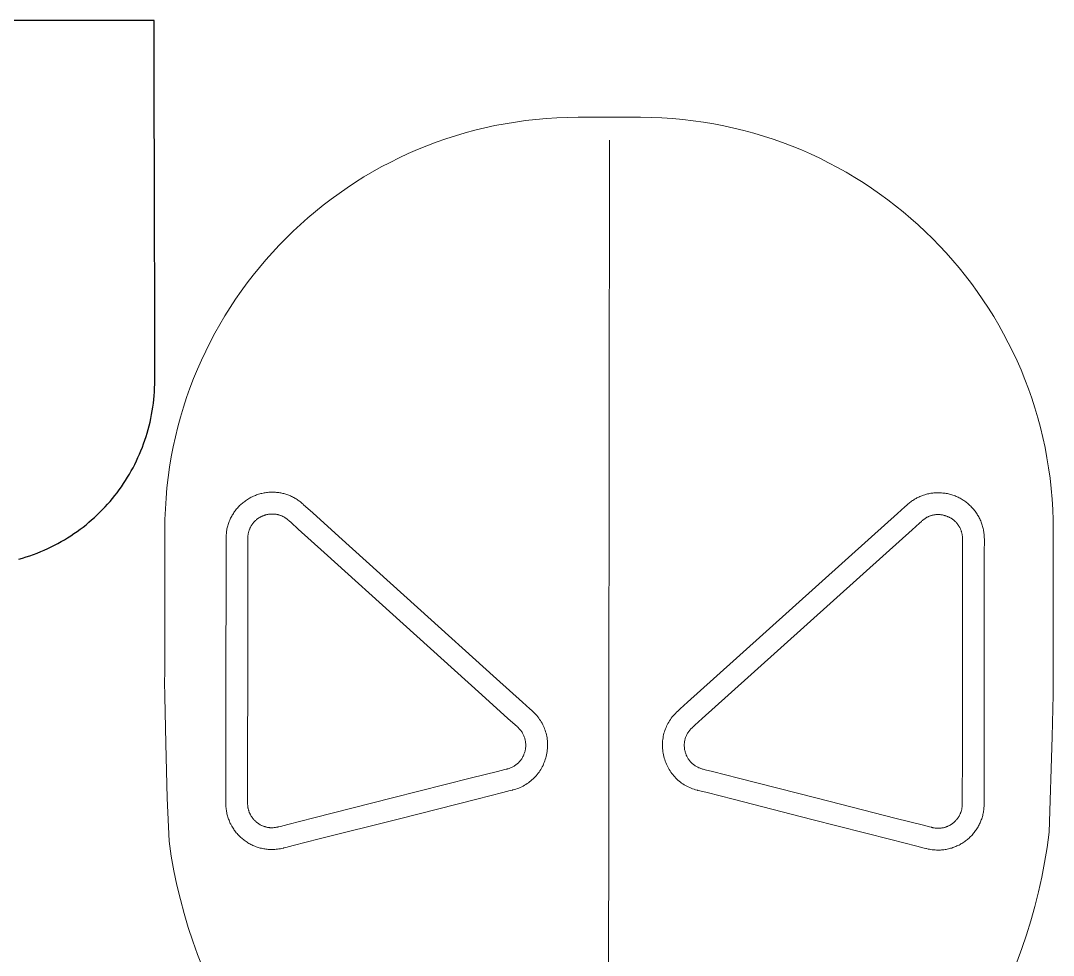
# Model space of a CAD drawing. Header units: inches. Extents: x 0 to 11, y 0 to 3.1.
# Drawn here: x 9.046 to 10.779, y 1.567 to 3.135 of the extents above; entities that cross this region are included whole.
import ezdxf

# ---------------------------------------------------------------- set-up
doc = ezdxf.new("R2010")
doc.units = ezdxf.units.IN
doc.header["$MEASUREMENT"] = 0
doc.layers.add('cut', color=18, linetype='Continuous', true_color=0x000000)
doc.layers.add('score', color=1, linetype='Continuous', true_color=0xff0000)

msp = doc.modelspace()

# ---------------------------------------------------------------- linework, layer by layer
at = {"layer": 'cut'}
msp.add_lwpolyline([(9.043, 2.2317), (9.0493, 2.2335), (9.0555, 2.2354), (9.0617, 2.2375), (9.0678, 2.2397), (9.0739, 2.242), (9.0799, 2.2444), (9.0858, 2.2469), (9.0916, 2.2495), (9.0974, 2.2523), (9.1031, 2.2552), (9.1087, 2.2581), (9.1143, 2.2612), (9.1197, 2.2644), (9.1251, 2.2677), (9.1305, 2.2711), (9.1357, 2.2746), (9.1409, 2.2782), (9.146, 2.2819), (9.151, 2.2857), (9.1559, 2.2896), (9.1607, 2.2936), (9.1654, 2.2977), (9.1701, 2.3018), (9.1747, 2.3061), (9.1792, 2.3105), (9.1835, 2.3149), (9.1878, 2.3194), (9.192, 2.324), (9.1962, 2.3287), (9.2002, 2.3335), (9.2041, 2.3383), (9.2079, 2.3432), (9.2116, 2.3482), (9.2152, 2.3533), (9.2188, 2.3585), (9.2222, 2.3637), (9.2255, 2.369), (9.2287, 2.3743), (9.2318, 2.3797), (9.2348, 2.3852), (9.2377, 2.3907), (9.2404, 2.3964), (9.2431, 2.402), (9.2457, 2.4077), (9.2481, 2.4135), (9.2504, 2.4194), (9.2526, 2.4252), (9.2547, 2.4312), (9.2567, 2.4372), (9.2585, 2.4432), (9.2603, 2.4493), (9.2619, 2.4554), (9.2634, 2.4616), (9.2647, 2.4678), (9.266, 2.4741), (9.2671, 2.4804), (9.2681, 2.4867), (9.2689, 2.4931), (9.2696, 2.4995), (9.2702, 2.5059), (9.2707, 2.5124), (9.271, 2.5189), (9.2712, 2.5255), (9.2713, 2.532), (9.2713, 2.532), (9.2713, 2.5321), (9.2713, 2.5325), (9.2713, 2.5337), (9.2712, 2.5388), (9.2712, 2.5579), (9.2711, 2.6262), (9.2706, 2.8334), (9.2702, 3.0406), (9.27, 3.1089), (9.27, 3.128), (9.27, 3.1331), (9.27, 3.1344), (9.27, 3.1347), (9.27, 3.1348), (9.27, 3.1348), (6.9728, 3.1348)], dxfattribs=at)
at = {"layer": 'cut', "lineweight": 9}
msp.add_lwpolyline([(9.3519, 1.5465), (9.3431, 1.5686), (9.335, 1.5911), (9.3274, 1.614), (9.3205, 1.6373), (9.3142, 1.6609), (9.3085, 1.6848), (9.3034, 1.7091), (9.299, 1.7337), (9.2953, 1.7586), (9.2923, 1.8309), (9.2897, 1.9226), (9.2881, 2.0014), (9.2878, 2.0258), (9.2878, 2.0325), (9.2878, 2.0335), (9.2879, 2.0342), (9.2879, 2.0345), (9.2879, 2.0346), (9.2879, 2.0347), (9.2879, 2.0347), (9.2879, 2.0348), (9.2879, 2.0348), (9.288, 2.0348), (9.288, 2.0348), (9.288, 2.0349), (9.288, 2.035), (9.288, 2.0355), (9.288, 2.0376), (9.288, 2.0454), (9.288, 2.0732), (9.288, 2.1576), (9.2881, 2.2421), (9.2881, 2.2699), (9.2881, 2.2777), (9.2881, 2.2797), (9.2881, 2.2803), (9.2881, 2.2804), (9.2881, 2.2804), (9.2881, 2.2804), (9.2884, 2.2983), (9.289, 2.3161), (9.2902, 2.3338), (9.2917, 2.3513), (9.2937, 2.3687), (9.2962, 2.386), (9.299, 2.4031), (9.3023, 2.4201), (9.306, 2.4369), (9.3101, 2.4536), (9.3145, 2.4701), (9.3194, 2.4865), (9.3247, 2.5026), (9.3303, 2.5186), (9.3364, 2.5345), (9.3428, 2.5501), (9.3495, 2.5655), (9.3567, 2.5808), (9.3642, 2.5958), (9.372, 2.6106), (9.3802, 2.6252), (9.3887, 2.6396), (9.3976, 2.6538), (9.4068, 2.6677), (9.4163, 2.6814), (9.4261, 2.6949), (9.4362, 2.7081), (9.4467, 2.721), (9.4574, 2.7337), (9.4685, 2.7462), (9.4798, 2.7583), (9.4915, 2.7702), (9.5034, 2.7818), (9.5155, 2.7931), (9.528, 2.8041), (9.5407, 2.8149), (9.5537, 2.8253), (9.5669, 2.8354), (9.5804, 2.8452), (9.5941, 2.8547), (9.608, 2.8639), (9.6222, 2.8727), (9.6366, 2.8812), (9.6512, 2.8894), (9.6661, 2.8972), (9.6811, 2.9046), (9.6964, 2.9118), (9.7118, 2.9185), (9.7275, 2.9249), (9.7433, 2.9309), (9.7593, 2.9365), (9.7755, 2.9417), (9.7919, 2.9466), (9.8084, 2.9511), (9.8251, 2.9551), (9.8419, 2.9588), (9.8589, 2.962), (9.8761, 2.9648), (9.8933, 2.9672), (9.9107, 2.9692), (9.9283, 2.9708), (9.9459, 2.9719), (9.9637, 2.9725), (9.9816, 2.9727), (9.9816, 2.9727), (9.9816, 2.9727), (9.9817, 2.9727), (9.9819, 2.9727), (9.9828, 2.9727), (9.9861, 2.9727), (9.9979, 2.9727), (10.0339, 2.9727), (10.0699, 2.9727), (10.0817, 2.9727), (10.0851, 2.9727), (10.0859, 2.9727), (10.0862, 2.9727), (10.0862, 2.9727), (10.0862, 2.9727), (10.0862, 2.9727), (10.1041, 2.9724), (10.1219, 2.9717), (10.1396, 2.9706), (10.1571, 2.969), (10.1745, 2.967), (10.1918, 2.9646), (10.2089, 2.9617), (10.2259, 2.9585), (10.2427, 2.9548), (10.2594, 2.9507), (10.2759, 2.9462), (10.2923, 2.9413), (10.3084, 2.9361), (10.3244, 2.9304), (10.3403, 2.9244), (10.3559, 2.918), (10.3713, 2.9112), (10.3866, 2.9041), (10.4016, 2.8966), (10.4164, 2.8887), (10.431, 2.8806), (10.4454, 2.872), (10.4596, 2.8632), (10.4735, 2.854), (10.4872, 2.8445), (10.5007, 2.8346), (10.5139, 2.8245), (10.5268, 2.8141), (10.5395, 2.8033), (10.552, 2.7923), (10.5641, 2.7809), (10.576, 2.7693), (10.5876, 2.7574), (10.5989, 2.7452), (10.6099, 2.7328), (10.6207, 2.7201), (10.6311, 2.7071), (10.6412, 2.6939), (10.651, 2.6804), (10.6605, 2.6667), (10.6697, 2.6527), (10.6785, 2.6386), (10.687, 2.6242), (10.6952, 2.6095), (10.703, 2.5947), (10.7105, 2.5797), (10.7176, 2.5644), (10.7243, 2.549), (10.7307, 2.5333), (10.7367, 2.5175), (10.7423, 2.5015), (10.7475, 2.4853), (10.7524, 2.4689), (10.7569, 2.4524), (10.7609, 2.4357), (10.7646, 2.4189), (10.7678, 2.4019), (10.7706, 2.3847), (10.773, 2.3675), (10.775, 2.3501), (10.7766, 2.3325), (10.7777, 2.3149), (10.7783, 2.2971), (10.7785, 2.2792), (10.7785, 2.2792), (10.7785, 2.2792), (10.7785, 2.279), (10.7785, 2.2785), (10.7785, 2.2765), (10.7785, 2.2687), (10.7785, 2.2408), (10.7784, 2.1564), (10.7783, 2.072), (10.7783, 2.0441), (10.7782, 2.0363), (10.7782, 2.0343), (10.7782, 2.0338), (10.7782, 2.0336), (10.7782, 2.0336), (10.7782, 2.0336), (10.7783, 2.0336), (10.7783, 2.0336), (10.7783, 2.0335), (10.7783, 2.0335), (10.7783, 2.0334), (10.7783, 2.0333), (10.7783, 2.0331), (10.7784, 2.0324), (10.7784, 2.0316), (10.7784, 2.0257), (10.7781, 2.0044), (10.7767, 1.9341), (10.7713, 1.774), (10.768, 1.7484), (10.7639, 1.7232), (10.7592, 1.6983), (10.7538, 1.6737), (10.7477, 1.6494), (10.741, 1.6255), (10.7337, 1.602), (10.7257, 1.5789), (10.7171, 1.5561)], dxfattribs=at)
at = {"layer": 'score', "color": 1, "lineweight": 9, "true_color": 0xff0000}
msp.add_lwpolyline([(10.0339, 2.9346), (10.033, 1.9374), (10.0325, 1.3812), (10.0324, 1.2037), (10.0323, 1.1546), (10.0323, 1.1417), (10.0323, 1.1384), (10.0323, 1.1376), (10.0323, 1.1374), (10.0323, 1.1373)], dxfattribs=at)
for points in [[(9.3904, 1.8223), (9.3904, 1.8203), (9.3905, 1.8183), (9.3906, 1.8163), (9.3908, 1.8144), (9.391, 1.8124), (9.3913, 1.8105), (9.3916, 1.8086), (9.392, 1.8067), (9.3924, 1.8048), (9.3928, 1.8029), (9.3933, 1.8011), (9.3939, 1.7993), (9.3945, 1.7975), (9.3951, 1.7957), (9.3958, 1.7939), (9.3965, 1.7922), (9.3972, 1.7904), (9.398, 1.7887), (9.3989, 1.7871), (9.3997, 1.7854), (9.4006, 1.7838), (9.4016, 1.7822), (9.4026, 1.7806), (9.4036, 1.779), (9.4047, 1.7775), (9.4058, 1.776), (9.4069, 1.7745), (9.408, 1.7731), (9.4092, 1.7716), (9.4105, 1.7703), (9.4117, 1.7689), (9.413, 1.7676), (9.4144, 1.7663), (9.4157, 1.765), (9.4171, 1.7638), (9.4185, 1.7626), (9.42, 1.7614), (9.4214, 1.7603), (9.4229, 1.7592), (9.4245, 1.7581), (9.426, 1.7571), (9.4276, 1.7561), (9.4292, 1.7552), (9.4308, 1.7542), (9.4325, 1.7534), (9.4342, 1.7525), (9.4359, 1.7517), (9.4376, 1.751), (9.4393, 1.7503), (9.4411, 1.7496), (9.4429, 1.749), (9.4447, 1.7484), (9.4465, 1.7478), (9.4483, 1.7473), (9.4502, 1.7469), (9.4521, 1.7465), (9.454, 1.7461), (9.4559, 1.7458), (9.4578, 1.7455), (9.4597, 1.7453), (9.4617, 1.7451), (9.4636, 1.745), (9.4656, 1.7449), (9.4676, 1.7449), (9.47, 1.7449), (9.4724, 1.745), (9.4748, 1.7452), (9.4772, 1.7455), (9.4796, 1.7458), (9.482, 1.7462), (9.4844, 1.7467), (9.4867, 1.7473), (9.4867, 1.7473), (9.4868, 1.7473), (9.487, 1.7473), (9.4878, 1.7475), (9.4911, 1.7484), (9.5033, 1.7515), (9.5469, 1.7625), (9.6793, 1.796), (9.8116, 1.8295), (9.8553, 1.8405), (9.8675, 1.8436), (9.8707, 1.8444), (9.8715, 1.8446), (9.8717, 1.8447), (9.8718, 1.8447), (9.8718, 1.8447), (9.8744, 1.8454), (9.877, 1.8462), (9.8795, 1.8471), (9.882, 1.848), (9.8844, 1.849), (9.8868, 1.8501), (9.8891, 1.8513), (9.8914, 1.8526), (9.8936, 1.8539), (9.8958, 1.8553), (9.8979, 1.8567), (9.9, 1.8582), (9.902, 1.8598), (9.904, 1.8615), (9.9059, 1.8632), (9.9077, 1.865), (9.9095, 1.8668), (9.9112, 1.8687), (9.9128, 1.8707), (9.9144, 1.8727), (9.9159, 1.8748), (9.9174, 1.8769), (9.9188, 1.8791), (9.9201, 1.8813), (9.9213, 1.8836), (9.9225, 1.886), (9.9235, 1.8884), (9.9245, 1.8908), (9.9255, 1.8933), (9.9263, 1.8958), (9.9271, 1.8984), (9.9278, 1.901), (9.9284, 1.9037), (9.9289, 1.9063), (9.9293, 1.909), (9.9297, 1.9116), (9.9299, 1.9142), (9.9301, 1.9168), (9.9302, 1.9195), (9.9301, 1.9221), (9.93, 1.9247), (9.9298, 1.9272), (9.9296, 1.9298), (9.9292, 1.9323), (9.9287, 1.9349), (9.9282, 1.9374), (9.9276, 1.9399), (9.9269, 1.9423), (9.9261, 1.9448), (9.9252, 1.9472), (9.9243, 1.9495), (9.9232, 1.9519), (9.9221, 1.9542), (9.9209, 1.9565), (9.9196, 1.9587), (9.9183, 1.961), (9.9168, 1.9631), (9.9153, 1.9653), (9.9137, 1.9673), (9.912, 1.9694), (9.9103, 1.9714), (9.9084, 1.9733), (9.9065, 1.9752), (9.9046, 1.9771), (9.9045, 1.9771), (9.9045, 1.9772), (9.9043, 1.9773), (9.9035, 1.9781), (9.9002, 1.981), (9.888, 1.992), (9.8445, 2.0313), (9.7122, 2.1506), (9.58, 2.2699), (9.5364, 2.3092), (9.5242, 2.3202), (9.521, 2.3231), (9.5202, 2.3239), (9.52, 2.3241), (9.5199, 2.3241), (9.5199, 2.3241), (9.5185, 2.3253), (9.5172, 2.3265), (9.5158, 2.3277), (9.5143, 2.3288), (9.5129, 2.3298), (9.5114, 2.3308), (9.51, 2.3318), (9.5085, 2.3328), (9.507, 2.3337), (9.5054, 2.3346), (9.5039, 2.3354), (9.5023, 2.3362), (9.5008, 2.337), (9.4992, 2.3377), (9.4976, 2.3384), (9.496, 2.339), (9.4943, 2.3396), (9.4927, 2.3402), (9.491, 2.3407), (9.4894, 2.3412), (9.4877, 2.3417), (9.486, 2.3421), (9.4843, 2.3425), (9.4826, 2.3428), (9.4809, 2.3431), (9.4791, 2.3434), (9.4774, 2.3436), (9.4756, 2.3438), (9.4739, 2.3439), (9.4721, 2.344), (9.4703, 2.3441), (9.4685, 2.3441), (9.4665, 2.3441), (9.4645, 2.344), (9.4625, 2.3439), (9.4606, 2.3437), (9.4586, 2.3435), (9.4567, 2.3432), (9.4548, 2.3429), (9.4529, 2.3425), (9.451, 2.3421), (9.4491, 2.3417), (9.4473, 2.3412), (9.4454, 2.3406), (9.4436, 2.34), (9.4418, 2.3394), (9.4401, 2.3387), (9.4383, 2.338), (9.4366, 2.3373), (9.4349, 2.3365), (9.4332, 2.3356), (9.4315, 2.3348), (9.4299, 2.3339), (9.4283, 2.3329), (9.4267, 2.3319), (9.4251, 2.3309), (9.4236, 2.3298), (9.4221, 2.3287), (9.4206, 2.3276), (9.4191, 2.3264), (9.4177, 2.3252), (9.4163, 2.324), (9.415, 2.3228), (9.4136, 2.3215), (9.4123, 2.3201), (9.4111, 2.3188), (9.4098, 2.3174), (9.4086, 2.316), (9.4074, 2.3145), (9.4063, 2.313), (9.4052, 2.3115), (9.4041, 2.31), (9.4031, 2.3085), (9.4021, 2.3069), (9.4012, 2.3053), (9.4003, 2.3036), (9.3994, 2.302), (9.3985, 2.3003), (9.3977, 2.2986), (9.397, 2.2969), (9.3963, 2.2951), (9.3956, 2.2934), (9.395, 2.2916), (9.3944, 2.2898), (9.3938, 2.2879), (9.3933, 2.2861), (9.3929, 2.2842), (9.3924, 2.2824), (9.3921, 2.2805), (9.3918, 2.2785), (9.3915, 2.2766), (9.3913, 2.2747), (9.3911, 2.2727), (9.391, 2.2707), (9.3909, 2.2688), (9.3908, 2.2668), (9.3908, 2.2667), (9.3908, 2.2667), (9.3908, 2.2664), (9.3908, 2.2655), (9.3908, 2.2618), (9.3908, 2.2477), (9.3908, 2.1973), (9.3906, 2.0445), (9.3905, 1.8917), (9.3904, 1.8414), (9.3904, 1.8273), (9.3904, 1.8235), (9.3904, 1.8226), (9.3904, 1.8224), (9.3904, 1.8223)], [(10.5852, 1.744), (10.5872, 1.744), (10.5892, 1.744), (10.5911, 1.7442), (10.5931, 1.7443), (10.595, 1.7446), (10.5969, 1.7448), (10.5988, 1.7451), (10.6007, 1.7455), (10.6026, 1.7459), (10.6045, 1.7464), (10.6063, 1.7469), (10.6081, 1.7474), (10.6099, 1.748), (10.6117, 1.7486), (10.6135, 1.7493), (10.6152, 1.75), (10.6169, 1.7508), (10.6186, 1.7516), (10.6203, 1.7524), (10.622, 1.7533), (10.6236, 1.7542), (10.6252, 1.7551), (10.6268, 1.7561), (10.6283, 1.7571), (10.6299, 1.7582), (10.6314, 1.7593), (10.6328, 1.7604), (10.6343, 1.7616), (10.6357, 1.7628), (10.6371, 1.764), (10.6385, 1.7653), (10.6398, 1.7666), (10.6411, 1.7679), (10.6423, 1.7692), (10.6436, 1.7706), (10.6448, 1.772), (10.6459, 1.7735), (10.6471, 1.775), (10.6482, 1.7765), (10.6492, 1.778), (10.6502, 1.7795), (10.6512, 1.7811), (10.6522, 1.7827), (10.6531, 1.7844), (10.654, 1.786), (10.6548, 1.7877), (10.6556, 1.7894), (10.6564, 1.7911), (10.6571, 1.7928), (10.6577, 1.7946), (10.6584, 1.7964), (10.659, 1.7982), (10.6595, 1.8), (10.66, 1.8019), (10.6605, 1.8037), (10.6609, 1.8056), (10.6612, 1.8075), (10.6616, 1.8094), (10.6618, 1.8113), (10.6621, 1.8133), (10.6622, 1.8152), (10.6624, 1.8172), (10.6624, 1.8191), (10.6625, 1.8211), (10.6625, 1.8212), (10.6625, 1.8212), (10.6625, 1.8215), (10.6625, 1.8224), (10.6625, 1.8261), (10.6625, 1.8402), (10.6625, 1.8906), (10.6626, 2.0434), (10.6627, 2.1962), (10.6627, 2.2465), (10.6628, 2.2606), (10.6628, 2.2644), (10.6628, 2.2653), (10.6628, 2.2656), (10.6628, 2.2656), (10.6628, 2.2656), (10.6627, 2.2676), (10.6627, 2.2696), (10.6625, 2.2716), (10.6624, 2.2735), (10.6621, 2.2755), (10.6619, 2.2774), (10.6616, 2.2793), (10.6612, 2.2812), (10.6608, 2.2831), (10.6603, 2.285), (10.6598, 2.2868), (10.6593, 2.2886), (10.6587, 2.2904), (10.6581, 2.2922), (10.6574, 2.294), (10.6567, 2.2958), (10.6559, 2.2975), (10.6551, 2.2992), (10.6543, 2.3009), (10.6534, 2.3025), (10.6525, 2.3042), (10.6515, 2.3058), (10.6506, 2.3074), (10.6495, 2.3089), (10.6485, 2.3105), (10.6474, 2.312), (10.6462, 2.3134), (10.6451, 2.3149), (10.6439, 2.3163), (10.6426, 2.3177), (10.6414, 2.3191), (10.6401, 2.3204), (10.6387, 2.3217), (10.6374, 2.323), (10.636, 2.3242), (10.6345, 2.3254), (10.6331, 2.3266), (10.6316, 2.3277), (10.6301, 2.3288), (10.6286, 2.3299), (10.627, 2.3309), (10.6254, 2.3319), (10.6238, 2.3328), (10.6222, 2.3338), (10.6205, 2.3346), (10.6188, 2.3355), (10.6171, 2.3363), (10.6154, 2.337), (10.6136, 2.3377), (10.6119, 2.3384), (10.6101, 2.3391), (10.6083, 2.3396), (10.6064, 2.3402), (10.6046, 2.3407), (10.6027, 2.3412), (10.6008, 2.3416), (10.5989, 2.3419), (10.597, 2.3423), (10.5951, 2.3425), (10.5931, 2.3427), (10.5911, 2.3429), (10.5892, 2.3431), (10.5872, 2.3431), (10.5852, 2.3432), (10.5834, 2.3431), (10.5816, 2.3431), (10.5798, 2.343), (10.5781, 2.3428), (10.5763, 2.3426), (10.5746, 2.3424), (10.5728, 2.3422), (10.5711, 2.3419), (10.5694, 2.3415), (10.5677, 2.3411), (10.566, 2.3407), (10.5643, 2.3403), (10.5627, 2.3398), (10.561, 2.3393), (10.5594, 2.3387), (10.5577, 2.3381), (10.5561, 2.3374), (10.5545, 2.3367), (10.5529, 2.336), (10.5514, 2.3353), (10.5498, 2.3345), (10.5482, 2.3336), (10.5467, 2.3328), (10.5452, 2.3319), (10.5437, 2.3309), (10.5422, 2.3299), (10.5408, 2.3289), (10.5393, 2.3279), (10.5379, 2.3268), (10.5365, 2.3256), (10.5351, 2.3245), (10.5337, 2.3233), (10.5337, 2.3233), (10.5337, 2.3232), (10.5335, 2.323), (10.5326, 2.3223), (10.5294, 2.3194), (10.5172, 2.3084), (10.4735, 2.2691), (10.3411, 2.15), (10.2087, 2.0309), (10.165, 1.9917), (10.1528, 1.9807), (10.1496, 1.9778), (10.1488, 1.977), (10.1486, 1.9769), (10.1485, 1.9768), (10.1485, 1.9768), (10.1465, 1.975), (10.1446, 1.9731), (10.1428, 1.9711), (10.141, 1.9691), (10.1393, 1.9671), (10.1377, 1.965), (10.1362, 1.9629), (10.1348, 1.9608), (10.1334, 1.9585), (10.1321, 1.9563), (10.1309, 1.954), (10.1298, 1.9517), (10.1288, 1.9494), (10.1278, 1.947), (10.1269, 1.9446), (10.1261, 1.9422), (10.1254, 1.9397), (10.1248, 1.9372), (10.1243, 1.9347), (10.1238, 1.9322), (10.1234, 1.9296), (10.1232, 1.9271), (10.123, 1.9245), (10.1228, 1.9219), (10.1228, 1.9193), (10.1229, 1.9167), (10.1231, 1.9141), (10.1233, 1.9114), (10.1236, 1.9088), (10.1241, 1.9062), (10.1246, 1.9035), (10.1252, 1.9009), (10.1259, 1.8983), (10.1266, 1.8957), (10.1275, 1.8931), (10.1284, 1.8906), (10.1294, 1.8882), (10.1305, 1.8858), (10.1317, 1.8834), (10.1329, 1.8811), (10.1342, 1.8789), (10.1356, 1.8767), (10.137, 1.8746), (10.1385, 1.8725), (10.1401, 1.8705), (10.1417, 1.8685), (10.1434, 1.8666), (10.1452, 1.8647), (10.147, 1.8629), (10.1489, 1.8612), (10.1509, 1.8596), (10.1529, 1.858), (10.155, 1.8564), (10.1571, 1.855), (10.1593, 1.8536), (10.1615, 1.8523), (10.1638, 1.851), (10.1661, 1.8499), (10.1685, 1.8488), (10.1709, 1.8477), (10.1734, 1.8468), (10.1759, 1.8459), (10.1785, 1.8451), (10.1811, 1.8444), (10.1811, 1.8444), (10.1812, 1.8444), (10.1814, 1.8443), (10.1822, 1.8441), (10.1854, 1.8433), (10.1976, 1.8402), (10.2412, 1.8291), (10.3735, 1.7953), (10.5058, 1.7616), (10.5494, 1.7505), (10.5616, 1.7474), (10.5648, 1.7466), (10.5657, 1.7463), (10.5659, 1.7463), (10.5659, 1.7463), (10.5659, 1.7463), (10.5683, 1.7457), (10.5707, 1.7452), (10.5731, 1.7448), (10.5755, 1.7445), (10.5779, 1.7443), (10.5804, 1.7441), (10.5828, 1.744)], [(9.4274, 2.2667), (9.4274, 2.2679), (9.4275, 2.2691), (9.4275, 2.2702), (9.4276, 2.2714), (9.4278, 2.2725), (9.4279, 2.2736), (9.4281, 2.2747), (9.4283, 2.2758), (9.4286, 2.2769), (9.4288, 2.2779), (9.4291, 2.2789), (9.4294, 2.28), (9.4298, 2.281), (9.4302, 2.2819), (9.4305, 2.2829), (9.431, 2.2839), (9.4314, 2.2848), (9.4319, 2.2857), (9.4323, 2.2866), (9.4328, 2.2875), (9.4334, 2.2884), (9.4339, 2.2892), (9.4345, 2.29), (9.4351, 2.2908), (9.4357, 2.2916), (9.4363, 2.2924), (9.4369, 2.2932), (9.4376, 2.2939), (9.4382, 2.2946), (9.4389, 2.2953), (9.4396, 2.296), (9.4404, 2.2967), (9.4411, 2.2973), (9.4418, 2.298), (9.4426, 2.2986), (9.4434, 2.2992), (9.4442, 2.2997), (9.445, 2.3003), (9.4458, 2.3008), (9.4466, 2.3013), (9.4475, 2.3018), (9.4483, 2.3023), (9.4492, 2.3028), (9.45, 2.3032), (9.4509, 2.3036), (9.4518, 2.304), (9.4527, 2.3044), (9.4536, 2.3047), (9.4545, 2.3051), (9.4554, 2.3054), (9.4563, 2.3057), (9.4572, 2.3059), (9.4582, 2.3062), (9.4591, 2.3064), (9.46, 2.3066), (9.461, 2.3068), (9.4619, 2.307), (9.4629, 2.3071), (9.4638, 2.3072), (9.4648, 2.3073), (9.4657, 2.3074), (9.4667, 2.3075), (9.4676, 2.3075), (9.4686, 2.3075), (9.4695, 2.3075), (9.4704, 2.3075), (9.4713, 2.3074), (9.4722, 2.3074), (9.4731, 2.3073), (9.474, 2.3072), (9.4749, 2.307), (9.4758, 2.3069), (9.4767, 2.3067), (9.4776, 2.3065), (9.4785, 2.3063), (9.4794, 2.306), (9.4802, 2.3058), (9.4811, 2.3055), (9.482, 2.3052), (9.4828, 2.3049), (9.4836, 2.3045), (9.4845, 2.3042), (9.4853, 2.3038), (9.4861, 2.3034), (9.487, 2.3029), (9.4878, 2.3025), (9.4886, 2.302), (9.4894, 2.3015), (9.4902, 2.301), (9.4909, 2.3005), (9.4917, 2.3), (9.4925, 2.2994), (9.4932, 2.2988), (9.494, 2.2982), (9.4947, 2.2976), (9.4955, 2.297), (9.4955, 2.297), (9.4955, 2.2969), (9.4957, 2.2967), (9.4966, 2.296), (9.4998, 2.2931), (9.512, 2.2821), (9.5556, 2.2427), (9.6878, 2.1235), (9.82, 2.0042), (9.8636, 1.9648), (9.8758, 1.9538), (9.879, 1.9509), (9.8798, 1.9502), (9.8801, 1.95), (9.8801, 1.9499), (9.8801, 1.9499), (9.8812, 1.9489), (9.8822, 1.9479), (9.8831, 1.9469), (9.884, 1.9458), (9.8849, 1.9448), (9.8858, 1.9437), (9.8866, 1.9425), (9.8873, 1.9414), (9.888, 1.9402), (9.8887, 1.939), (9.8893, 1.9378), (9.8899, 1.9366), (9.8905, 1.9354), (9.891, 1.9341), (9.8914, 1.9329), (9.8918, 1.9316), (9.8922, 1.9303), (9.8926, 1.929), (9.8928, 1.9277), (9.8931, 1.9263), (9.8933, 1.925), (9.8934, 1.9236), (9.8935, 1.9223), (9.8936, 1.9209), (9.8936, 1.9196), (9.8936, 1.9182), (9.8935, 1.9168), (9.8934, 1.9154), (9.8932, 1.914), (9.893, 1.9126), (9.8927, 1.9113), (9.8924, 1.9099), (9.892, 1.9085), (9.8916, 1.9071), (9.8911, 1.9058), (9.8906, 1.9045), (9.8901, 1.9032), (9.8895, 1.9019), (9.8889, 1.9007), (9.8883, 1.8994), (9.8876, 1.8983), (9.8868, 1.8971), (9.8861, 1.896), (9.8853, 1.8949), (9.8844, 1.8938), (9.8836, 1.8928), (9.8827, 1.8918), (9.8817, 1.8908), (9.8808, 1.8899), (9.8798, 1.8889), (9.8788, 1.8881), (9.8777, 1.8872), (9.8766, 1.8864), (9.8755, 1.8857), (9.8743, 1.8849), (9.8732, 1.8842), (9.872, 1.8836), (9.8707, 1.883), (9.8695, 1.8824), (9.8682, 1.8818), (9.8669, 1.8813), (9.8656, 1.8809), (9.8642, 1.8804), (9.8628, 1.8801), (9.8628, 1.8801), (9.8628, 1.88), (9.8626, 1.88), (9.8617, 1.8798), (9.8585, 1.879), (9.8463, 1.8759), (9.8027, 1.8648), (9.6703, 1.8313), (9.5379, 1.7978), (9.4943, 1.7868), (9.4821, 1.7837), (9.4789, 1.7829), (9.478, 1.7827), (9.4778, 1.7826), (9.4778, 1.7826), (9.4778, 1.7826), (9.4765, 1.7823), (9.4752, 1.7821), (9.4739, 1.7819), (9.4727, 1.7817), (9.4714, 1.7816), (9.4701, 1.7815), (9.4689, 1.7814), (9.4677, 1.7814), (9.4666, 1.7814), (9.4656, 1.7815), (9.4645, 1.7815), (9.4635, 1.7816), (9.4625, 1.7817), (9.4615, 1.7819), (9.4605, 1.782), (9.4595, 1.7822), (9.4585, 1.7825), (9.4575, 1.7827), (9.4566, 1.783), (9.4556, 1.7832), (9.4546, 1.7835), (9.4537, 1.7839), (9.4528, 1.7842), (9.4519, 1.7846), (9.451, 1.785), (9.4501, 1.7854), (9.4492, 1.7859), (9.4483, 1.7863), (9.4475, 1.7868), (9.4466, 1.7873), (9.4458, 1.7878), (9.445, 1.7884), (9.4442, 1.7889), (9.4434, 1.7895), (9.4426, 1.7901), (9.4418, 1.7907), (9.4411, 1.7913), (9.4403, 1.792), (9.4396, 1.7927), (9.4389, 1.7934), (9.4383, 1.7941), (9.4376, 1.7948), (9.4369, 1.7955), (9.4363, 1.7963), (9.4357, 1.797), (9.4351, 1.7978), (9.4345, 1.7986), (9.434, 1.7994), (9.4334, 1.8002), (9.4329, 1.801), (9.4324, 1.8019), (9.4319, 1.8028), (9.4315, 1.8036), (9.431, 1.8045), (9.4306, 1.8054), (9.4302, 1.8063), (9.4298, 1.8072), (9.4295, 1.8082), (9.4291, 1.8091), (9.4288, 1.8101), (9.4285, 1.811), (9.4283, 1.812), (9.428, 1.813), (9.4278, 1.814), (9.4276, 1.815), (9.4275, 1.816), (9.4273, 1.817), (9.4272, 1.818), (9.4271, 1.8191), (9.427, 1.8201), (9.427, 1.8212), (9.427, 1.8222), (9.427, 1.8222), (9.427, 1.8223), (9.427, 1.8225), (9.427, 1.8235), (9.427, 1.8272), (9.427, 1.8413), (9.427, 1.8917), (9.4272, 2.0445), (9.4273, 2.1973), (9.4274, 2.2476), (9.4274, 2.2617), (9.4274, 2.2654), (9.4274, 2.2664), (9.4274, 2.2666), (9.4274, 2.2667)], [(10.5851, 2.3066), (10.5861, 2.3066), (10.587, 2.3066), (10.588, 2.3065), (10.5889, 2.3064), (10.5899, 2.3063), (10.5908, 2.3062), (10.5917, 2.306), (10.5927, 2.3059), (10.5936, 2.3057), (10.5945, 2.3055), (10.5955, 2.3052), (10.5964, 2.305), (10.5973, 2.3047), (10.5982, 2.3044), (10.5991, 2.3041), (10.6, 2.3038), (10.6009, 2.3034), (10.6018, 2.303), (10.6027, 2.3026), (10.6036, 2.3022), (10.6044, 2.3018), (10.6053, 2.3013), (10.6061, 2.3009), (10.607, 2.3004), (10.6078, 2.2998), (10.6086, 2.2993), (10.6094, 2.2988), (10.6102, 2.2982), (10.611, 2.2976), (10.6117, 2.297), (10.6125, 2.2963), (10.6132, 2.2957), (10.6139, 2.295), (10.6146, 2.2943), (10.6153, 2.2936), (10.616, 2.2929), (10.6166, 2.2922), (10.6173, 2.2914), (10.6179, 2.2906), (10.6185, 2.2898), (10.6191, 2.289), (10.6197, 2.2882), (10.6202, 2.2873), (10.6207, 2.2865), (10.6212, 2.2856), (10.6217, 2.2847), (10.6222, 2.2838), (10.6226, 2.2828), (10.623, 2.2819), (10.6234, 2.2809), (10.6238, 2.2799), (10.6241, 2.2789), (10.6244, 2.2779), (10.6247, 2.2769), (10.625, 2.2758), (10.6253, 2.2748), (10.6255, 2.2737), (10.6257, 2.2726), (10.6258, 2.2715), (10.626, 2.2704), (10.6261, 2.2692), (10.6261, 2.2681), (10.6262, 2.2669), (10.6262, 2.2657), (10.6262, 2.2657), (10.6262, 2.2656), (10.6262, 2.2654), (10.6262, 2.2644), (10.6262, 2.2607), (10.6262, 2.2466), (10.6261, 2.1962), (10.626, 2.0434), (10.6259, 1.8906), (10.6258, 1.8403), (10.6258, 1.8262), (10.6258, 1.8225), (10.6258, 1.8215), (10.6258, 1.8213), (10.6258, 1.8212), (10.6258, 1.8212), (10.6258, 1.8201), (10.6257, 1.8191), (10.6257, 1.8181), (10.6256, 1.817), (10.6255, 1.816), (10.6253, 1.815), (10.6252, 1.814), (10.625, 1.813), (10.6248, 1.812), (10.6245, 1.811), (10.6243, 1.8101), (10.624, 1.8091), (10.6237, 1.8082), (10.6233, 1.8072), (10.623, 1.8063), (10.6226, 1.8054), (10.6222, 1.8045), (10.6218, 1.8036), (10.6213, 1.8027), (10.6209, 1.8018), (10.6204, 1.801), (10.6199, 1.8001), (10.6194, 1.7993), (10.6188, 1.7985), (10.6183, 1.7976), (10.6177, 1.7969), (10.6171, 1.7961), (10.6165, 1.7953), (10.6159, 1.7946), (10.6152, 1.7938), (10.6146, 1.7931), (10.6139, 1.7924), (10.6132, 1.7917), (10.6125, 1.7911), (10.6117, 1.7904), (10.611, 1.7898), (10.6102, 1.7892), (10.6094, 1.7886), (10.6087, 1.788), (10.6078, 1.7874), (10.607, 1.7869), (10.6062, 1.7864), (10.6053, 1.7859), (10.6045, 1.7854), (10.6036, 1.7849), (10.6027, 1.7845), (10.6018, 1.7841), (10.6009, 1.7837), (10.6, 1.7833), (10.5991, 1.7829), (10.5981, 1.7826), (10.5972, 1.7823), (10.5962, 1.782), (10.5953, 1.7818), (10.5943, 1.7815), (10.5933, 1.7813), (10.5923, 1.7811), (10.5913, 1.781), (10.5903, 1.7808), (10.5893, 1.7807), (10.5882, 1.7806), (10.5872, 1.7805), (10.5862, 1.7805), (10.5851, 1.7805), (10.5839, 1.7805), (10.5826, 1.7806), (10.5814, 1.7807), (10.5801, 1.7808), (10.5789, 1.781), (10.5776, 1.7812), (10.5763, 1.7815), (10.5757, 1.7816), (10.575, 1.7818), (10.575, 1.7818), (10.575, 1.7818), (10.5748, 1.7819), (10.5739, 1.7821), (10.5707, 1.7829), (10.5585, 1.786), (10.5149, 1.7971), (10.3826, 1.8308), (10.2503, 1.8645), (10.2067, 1.8756), (10.1945, 1.8787), (10.1913, 1.8795), (10.1905, 1.8797), (10.1903, 1.8798), (10.1902, 1.8798), (10.1902, 1.8798), (10.1888, 1.8802), (10.1875, 1.8806), (10.1862, 1.8811), (10.1848, 1.8816), (10.1836, 1.8821), (10.1823, 1.8827), (10.1811, 1.8833), (10.1799, 1.8839), (10.1787, 1.8846), (10.1775, 1.8854), (10.1764, 1.8861), (10.1753, 1.887), (10.1743, 1.8878), (10.1732, 1.8887), (10.1722, 1.8896), (10.1713, 1.8905), (10.1703, 1.8915), (10.1694, 1.8925), (10.1686, 1.8935), (10.1677, 1.8946), (10.1669, 1.8957), (10.1662, 1.8968), (10.1655, 1.898), (10.1648, 1.8992), (10.1641, 1.9004), (10.1635, 1.9016), (10.1629, 1.9029), (10.1624, 1.9042), (10.1619, 1.9055), (10.1615, 1.9069), (10.161, 1.9082), (10.1607, 1.9096), (10.1604, 1.911), (10.1601, 1.9124), (10.1599, 1.9138), (10.1597, 1.9152), (10.1596, 1.9165), (10.1595, 1.9179), (10.1594, 1.9193), (10.1594, 1.9207), (10.1595, 1.922), (10.1596, 1.9234), (10.1598, 1.9247), (10.16, 1.9261), (10.1602, 1.9274), (10.1605, 1.9287), (10.1608, 1.93), (10.1612, 1.9313), (10.1616, 1.9326), (10.1621, 1.9339), (10.1626, 1.9351), (10.1632, 1.9363), (10.1638, 1.9376), (10.1644, 1.9388), (10.1651, 1.9399), (10.1658, 1.9411), (10.1666, 1.9422), (10.1674, 1.9434), (10.1682, 1.9445), (10.1691, 1.9455), (10.17, 1.9466), (10.171, 1.9476), (10.172, 1.9486), (10.173, 1.9496), (10.1731, 1.9496), (10.1731, 1.9497), (10.1733, 1.9498), (10.1741, 1.9506), (10.1774, 1.9535), (10.1896, 1.9645), (10.2332, 2.0037), (10.3656, 2.1228), (10.498, 2.2419), (10.5416, 2.2812), (10.5538, 2.2922), (10.5571, 2.2951), (10.5579, 2.2958), (10.5581, 2.296), (10.5581, 2.2961), (10.5582, 2.2961), (10.5589, 2.2967), (10.5596, 2.2973), (10.5604, 2.2979), (10.5611, 2.2985), (10.5619, 2.299), (10.5627, 2.2996), (10.5634, 2.3001), (10.5642, 2.3006), (10.565, 2.3011), (10.5658, 2.3015), (10.5666, 2.302), (10.5675, 2.3024), (10.5683, 2.3028), (10.5691, 2.3032), (10.57, 2.3036), (10.5708, 2.3039), (10.5717, 2.3042), (10.5725, 2.3045), (10.5734, 2.3048), (10.5743, 2.3051), (10.5751, 2.3053), (10.576, 2.3055), (10.5769, 2.3057), (10.5778, 2.3059), (10.5787, 2.3061), (10.5796, 2.3062), (10.5805, 2.3063), (10.5814, 2.3064), (10.5823, 2.3065), (10.5833, 2.3066), (10.5842, 2.3066)]]:
    msp.add_lwpolyline(points, close=True, dxfattribs=at)

doc.saveas('drawing.dxf')
